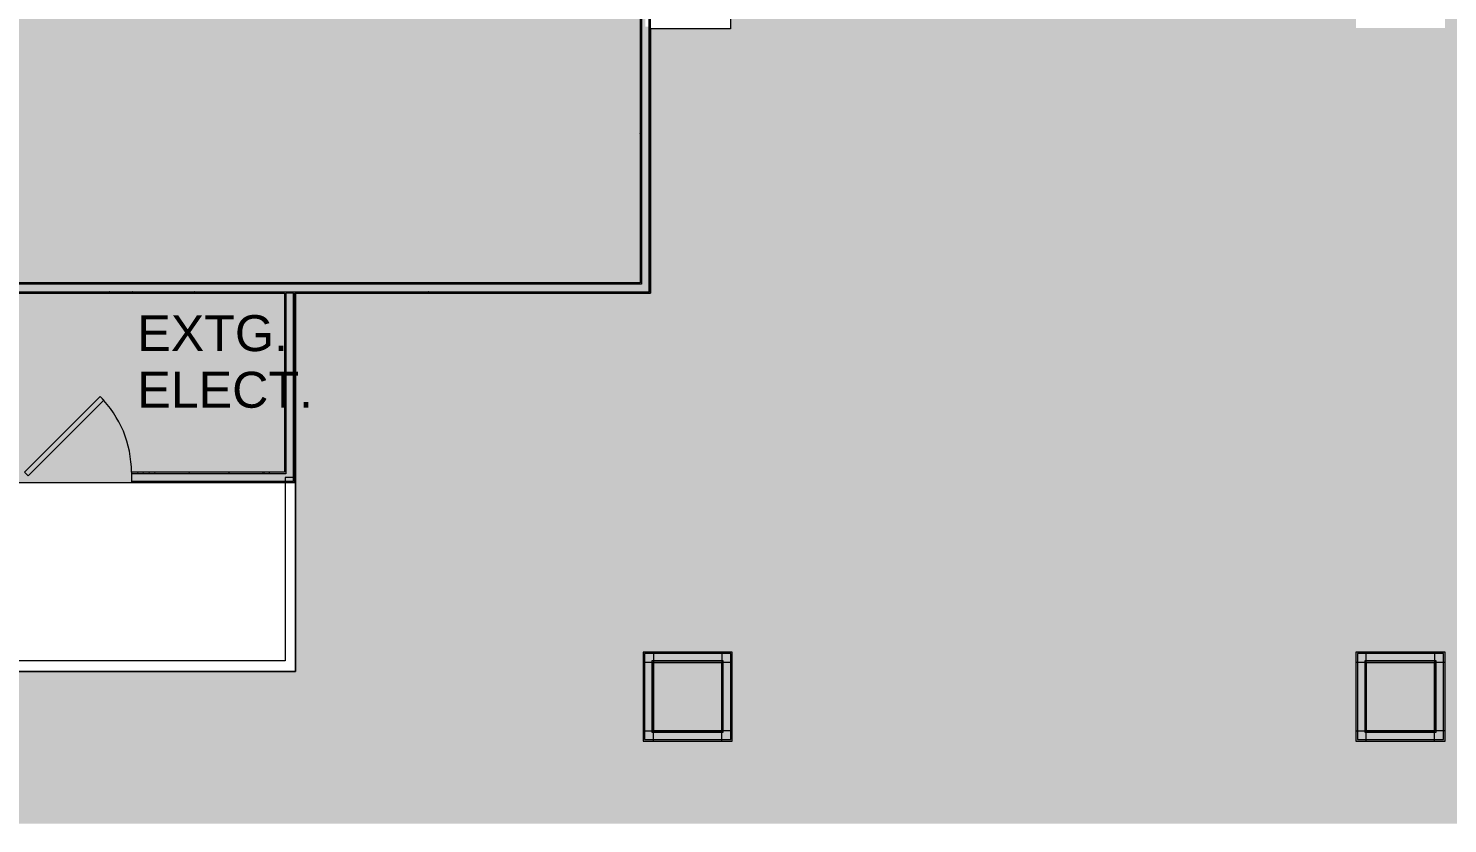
# Model space of a CAD drawing. Header units: inches. Extents: x 4757 to 6765, y 9919 to 10946.
# Drawn here: x 6038.5 to 6516.3, y 9918.5 to 10186.2 of the extents above; entities that cross this region are included whole.
import ezdxf

# ---------------------------------------------------------------- set-up
doc = ezdxf.new("R2010")
doc.units = ezdxf.units.IN
doc.header["$MEASUREMENT"] = 0
for name, color, linetype, lineweight in [('A-ANNO-TEXT', 7, 'Continuous', 9), ('A-DETL', 90, 'Continuous', 9), ('A-DETL-GENF', 92, 'Continuous', 9), ('A-DETL-THIN', 151, 'Continuous', 9), ('A-WALL', 113, 'Continuous', 13), ('A-WALL-PATT', 111, 'Continuous', 13), ('Bb-col', 7, 'Continuous', 9), ('I-WALL', 2, 'Continuous', 9), ('Propidex Polylines', 7, 'Continuous', 9), ('Rosslyn Plaza North_1777 North Kent St _W632_-09_dwg', 8, 'Continuous', 9)]:
    doc.layers.add(name, color=color, linetype=linetype, lineweight=lineweight)
doc.styles.add('Arial', font='arial.ttf', dxfattribs={"height": 12.092308})

# ---------------------------------------------------------------- blocks, each defined once
blk = doc.blocks.new('Rosslyn Plaza North_1777 North Kent St _W632_-09_dwg-V59-Level XX  POWER _ SIGNAL')
at = {"layer": 'A-ANNO-TEXT', "char_height": 12.092, "attachment_point": 1, "line_spacing_factor": 0.941778, "style": 'Arial'}
for s, insert, width in [('EXTG.', (6075.15, 10089.64), 60.5485), ('ELECT.', (6075.15, 10070.59), 70.6152)]:
    blk.add_mtext(s, dxfattribs=dict(at, insert=insert, width=width))
blk = doc.blocks.new('Rosslyn Plaza North_1777 North Kent St _W632_-09_dwg-6954577-Level XX  POWER _ SIGNAL')
at = {"lineweight": 9, "flags": 128}
blk.add_lwpolyline([(6037.18, 10036.78), (6062.63, 10062.24), (6063.87, 10061), (6038.42, 10035.54)], close=True, dxfattribs=at)
at = {"lineweight": 9}
blk.add_arc((6037.18, 10036.78), 36, 0.0004, 45.0004, dxfattribs=at)
at = {"layer": 'A-WALL-PATT', "color": 7, "lineweight": 9}
for p, q in [((6244.55, 10185.18), (6244.48, 10185.29)), ((6244.91, 10184.87), (6244.92, 10184.87)), ((6247.79, 10184.87), (6247.92, 10184.87)), ((6244.44, 10180.65), (6244.42, 10180.62)), ((6244.8, 10180.9), (6244.74, 10181.01)), ((6244.91, 10181.99), (6244.92, 10181.99)), ((6247.56, 10178.05), (6247.49, 10178.16)), ((6247.76, 10178.73), (6247.7, 10178.62)), ((6247.79, 10181.03), (6247.92, 10181.03)), ((6247.79, 10178.15), (6247.92, 10178.15)), ((6244.53, 10175.06), (6244.47, 10174.95)), ((6244.66, 10177.2), (6244.6, 10177.09)), ((6244.88, 10173.75), (6244.82, 10173.63)), ((6244.91, 10176.23), (6244.92, 10176.23)), ((6244.91, 10174.31), (6244.92, 10174.31)), ((6247.79, 10174.31), (6247.92, 10174.31)), ((6244.91, 10171.43), (6244.92, 10171.43)), ((6247.6, 10168.85), (6247.54, 10168.74)), ((6247.79, 10170.47), (6247.92, 10170.47)), ((6244.5, 10167.32), (6244.43, 10167.21)), ((6244.85, 10166.01), (6244.79, 10165.9)), ((6244.91, 10165.67), (6244.92, 10165.67)), ((6244.91, 10163.75), (6244.92, 10163.75)), ((6247.47, 10166.71), (6247.42, 10166.62)), ((6247.82, 10165.4), (6247.76, 10165.29)), ((6247.85, 10166.03), (6247.78, 10166.14)), ((6247.79, 10167.59), (6247.92, 10167.59)), ((6247.79, 10163.75), (6247.92, 10163.75)), ((6247.92, 10163.98), (6247.91, 10163.99)), ((6244.65, 10161.96), (6244.59, 10162.07)), ((6244.78, 10159.82), (6244.72, 10159.93)), ((6244.91, 10160.87), (6244.92, 10160.87)), ((6247.44, 10158.97), (6247.42, 10158.94)), ((6247.75, 10160.43), (6247.69, 10160.54)), ((6247.79, 10159.91), (6247.92, 10159.91)), ((6244.56, 10156.37), (6244.49, 10156.48)), ((6244.56, 10153.98), (6244.49, 10153.87)), ((6244.91, 10157.68), (6244.84, 10157.79)), ((6244.91, 10155.11), (6244.92, 10155.11)), ((6247.53, 10156.97), (6247.47, 10157.08)), ((6247.66, 10154.83), (6247.6, 10154.94)), ((6247.79, 10157.66), (6247.72, 10157.55)), ((6247.79, 10157.03), (6247.92, 10157.03)), ((6244.46, 10150.77), (6244.42, 10150.85)), ((6244.91, 10153.19), (6244.92, 10153.19)), ((6244.91, 10150.31), (6244.92, 10150.31)), ((6247.79, 10153.19), (6247.92, 10153.19)), ((6247.79, 10149.35), (6247.92, 10149.35)), ((6244.52, 10146.24), (6244.46, 10146.13)), ((6244.87, 10144.93), (6244.81, 10144.82)), ((6244.91, 10144.55), (6244.92, 10144.55)), ((6247.5, 10145.63), (6247.43, 10145.52)), ((6247.82, 10144.95), (6247.76, 10145.06)), ((6247.79, 10146.47), (6247.92, 10146.47)), ((6244.63, 10140.89), (6244.56, 10141)), ((6244.91, 10142.63), (6244.92, 10142.63)), ((6244.91, 10139.75), (6244.92, 10139.75)), ((6247.79, 10142.63), (6247.92, 10142.63)), ((6244.88, 10136.6), (6244.82, 10136.71)), ((6244.92, 10139.25), (6244.9, 10139.22)), ((6247.46, 10137.89), (6247.42, 10137.82)), ((6247.81, 10136.58), (6247.75, 10136.47)), ((6247.79, 10138.79), (6247.92, 10138.79)), ((6247.79, 10135.91), (6247.92, 10135.91)), ((6244.92, 10131.57), (6244.87, 10131.48)), ((6244.91, 10133.99), (6244.92, 10133.99)), ((6244.91, 10132.07), (6244.92, 10132.07)), ((6247.63, 10133.76), (6247.57, 10133.87)), ((6247.79, 10132.07), (6247.92, 10132.07)), ((6247.91, 10130.98), (6247.84, 10130.87)), ((6244.44, 10129.69), (6244.42, 10129.73)), ((6244.55, 10125.16), (6244.48, 10125.05)), ((6244.91, 10129.19), (6244.92, 10129.19)), ((6247.79, 10128.23), (6247.92, 10128.23)), ((6247.79, 10125.35), (6247.92, 10125.35)), ((6244.77, 10121.71), (6244.71, 10121.6)), ((6244.91, 10123.43), (6244.92, 10123.43)), ((6244.91, 10121.51), (6244.92, 10121.51)), ((6247.79, 10121.51), (6247.92, 10121.51)), ((6247.87, 10123.24), (6247.81, 10123.13)), ((6247.92, 10121.74), (6247.86, 10121.84)), ((6244.64, 10119.57), (6244.58, 10119.46)), ((6244.73, 10117.67), (6244.67, 10117.78)), ((6244.86, 10115.53), (6244.79, 10115.63)), ((6244.91, 10118.63), (6244.92, 10118.63)), ((6247.49, 10116.82), (6247.42, 10116.71)), ((6247.83, 10116.13), (6247.77, 10116.24)), ((6247.79, 10117.67), (6247.92, 10117.67)), ((6244.61, 10111.83), (6244.54, 10111.72)), ((6244.64, 10112.07), (6244.57, 10112.18)), ((6244.91, 10112.87), (6244.92, 10112.87)), ((6244.91, 10110.95), (6244.92, 10110.95)), ((6247.48, 10114.82), (6247.42, 10114.93)), ((6247.58, 10111.22), (6247.52, 10111.11)), ((6247.61, 10112.68), (6247.55, 10112.79)), ((6247.71, 10113.36), (6247.65, 10113.25)), ((6247.79, 10114.79), (6247.92, 10114.79)), ((6247.79, 10110.95), (6247.92, 10110.95)), ((6244.54, 10106.47), (6244.48, 10106.58)), ((6244.92, 10110.45), (6244.9, 10110.41)), ((6244.91, 10108.07), (6244.92, 10108.07)), ((6247.74, 10110.54), (6247.67, 10110.65)), ((6247.79, 10107.11), (6247.92, 10107.11)), ((6247.92, 10109.88), (6247.87, 10109.8)), ((6244.44, 10101.95), (6244.42, 10101.9)), ((6244.91, 10102.31), (6244.92, 10102.31)), ((6247.55, 10103.48), (6247.48, 10103.37)), ((6247.79, 10104.23), (6247.92, 10104.23)), ((6247.9, 10102.17), (6247.83, 10102.06)), ((6039.63, 10100.48), (6039.57, 10100.37)), ((6040.43, 10097.51), (6040.55, 10097.51)), ((6041.16, 10097.37), (6041.1, 10097.26)), ((6042.35, 10100.39), (6042.47, 10100.39)), ((6043.31, 10097.24), (6043.24, 10097.13)), ((6043.31, 10097.51), (6043.44, 10097.51)), ((6043.81, 10097.03), (6043.76, 10097.12)), ((6045.23, 10100.39), (6045.35, 10100.39)), ((6046.19, 10097.51), (6046.31, 10097.51)), ((6047.15, 10100.39), (6047.27, 10100.39)), ((6047.37, 10100.44), (6047.31, 10100.33)), ((6049.51, 10100.31), (6049.45, 10100.2)), ((6051.79, 10100.5), (6051.76, 10100.53)), ((6051.95, 10100.39), (6052.07, 10100.39)), ((6051.95, 10097.51), (6052.07, 10097.51)), ((6053.1, 10100.14), (6053.03, 10100.25)), ((6054.83, 10100.39), (6054.95, 10100.39)), ((6054.83, 10097.51), (6054.95, 10097.51)), ((6055.85, 10097.3), (6055.79, 10097.41)), ((6056.64, 10097.3), (6056.58, 10097.19)), ((6056.75, 10097.51), (6056.88, 10097.51)), ((6057.71, 10100.39), (6057.83, 10100.39)), ((6060.1, 10097.53), (6060.03, 10097.42)), ((6061.55, 10097.51), (6061.67, 10097.51)), ((6062.85, 10100.37), (6062.79, 10100.26)), ((6062.98, 10100.31), (6062.92, 10100.42)), ((6063.47, 10100.39), (6063.59, 10100.39)), ((6064.43, 10097.51), (6064.55, 10097.51)), ((6065.12, 10100.44), (6065.07, 10100.53)), ((6065.73, 10097.46), (6065.69, 10097.53)), ((6066.27, 10100.53), (6066.24, 10100.49)), ((6066.35, 10100.39), (6066.47, 10100.39)), ((6066.43, 10100.08), (6066.37, 10100.19)), ((6067.31, 10097.51), (6067.44, 10097.51)), ((6067.84, 10097.49), (6067.77, 10097.38)), ((6068.27, 10100.39), (6068.4, 10100.39)), ((6069.19, 10097.24), (6069.12, 10097.35)), ((6069.98, 10097.36), (6069.92, 10097.25)), ((6070.72, 10100.34), (6070.66, 10100.45)), ((6073.07, 10100.39), (6073.19, 10100.39)), ((6073.07, 10097.51), (6073.19, 10097.51)), ((6073.47, 10097.5), (6073.45, 10097.53)), ((6074.03, 10100.53), (6073.98, 10100.45)), ((6075.95, 10100.39), (6076.07, 10100.39)), ((6075.95, 10097.51), (6076.07, 10097.51)), ((6076.19, 10100.43), (6076.12, 10100.32)), ((6076.32, 10100.25), (6076.25, 10100.36)), ((6077.87, 10097.51), (6077.99, 10097.51)), ((6078.83, 10100.39), (6078.95, 10100.39)), ((6079.07, 10097.4), (6079, 10097.51)), ((6079.76, 10100.03), (6079.71, 10100.13)), ((6080.38, 10097.05), (6080.32, 10097.16)), ((6082, 10097.07), (6081.98, 10097.03)), ((6082.52, 10097.18), (6082.46, 10097.29)), ((6082.67, 10097.51), (6082.79, 10097.51)), ((6083.32, 10097.42), (6083.25, 10097.31)), ((6084.59, 10100.39), (6084.71, 10100.39)), ((6085.31, 10100.03), (6085.3, 10100.04)), ((6085.55, 10097.51), (6085.67, 10097.51)), ((6087.47, 10100.39), (6087.59, 10100.39)), ((6088.12, 10097.08), (6088.06, 10097.2)), ((6088.21, 10100.14), (6088.15, 10100.03)), ((6088.43, 10097.51), (6088.55, 10097.51)), ((6089.39, 10100.39), (6089.51, 10100.39)), ((6089.52, 10100.49), (6089.46, 10100.38)), ((6089.74, 10097.04), (6089.74, 10097.03)), ((6093.69, 10097.03), (6093.65, 10097.1)), ((6094.19, 10100.39), (6094.31, 10100.39)), ((6094.19, 10097.51), (6094.31, 10097.51)), ((6094.47, 10097.53), (6094.45, 10097.5)), ((6095.95, 10100.11), (6095.91, 10100.03)), ((6096.65, 10097.48), (6096.59, 10097.37)), ((6097.07, 10100.39), (6097.19, 10100.39)), ((6097.07, 10097.51), (6097.19, 10097.51)), ((6098.99, 10097.51), (6099.11, 10097.51)), ((6099.95, 10100.39), (6100.07, 10100.39)), ((6101.68, 10100.48), (6101.65, 10100.53)), ((6102.85, 10100.53), (6102.79, 10100.44)), ((6102.99, 10100.13), (6102.93, 10100.24)), ((6103.79, 10097.51), (6103.92, 10097.51)), ((6105.74, 10097.28), (6105.68, 10097.39)), ((6105.71, 10100.39), (6105.83, 10100.39)), ((6106.67, 10097.51), (6106.79, 10097.51)), ((6108.59, 10100.39), (6108.71, 10100.39)), ((6108.68, 10097.19), (6108.61, 10097.08)), ((6109.55, 10097.51), (6109.67, 10097.51)), ((6109.98, 10097.53), (6109.93, 10097.43)), ((6110.51, 10100.39), (6110.63, 10100.39)), ((6112.87, 10100.29), (6112.81, 10100.4)), ((6114.88, 10100.26), (6114.82, 10100.15)), ((6115.01, 10100.42), (6114.95, 10100.53)), ((6115.31, 10100.39), (6115.44, 10100.39)), ((6115.31, 10097.51), (6115.44, 10097.51)), ((6115.62, 10097.45), (6115.57, 10097.53)), ((6116.15, 10100.53), (6116.13, 10100.5)), ((6116.33, 10100.07), (6116.26, 10100.18)), ((6116.42, 10097.16), (6116.35, 10097.05)), ((6118.19, 10100.39), (6118.31, 10100.39)), ((6118.19, 10097.51), (6118.31, 10097.51)), ((6119.08, 10097.22), (6119.01, 10097.33)), ((6120.11, 10097.51), (6120.23, 10097.51)), ((6120.61, 10100.33), (6120.55, 10100.44)), ((6121.07, 10100.39), (6121.19, 10100.39)), ((6122.62, 10100.23), (6122.56, 10100.12)), ((6123.29, 10097.53), (6123.26, 10097.49)), ((6123.36, 10097.48), (6123.33, 10097.53)), ((6124.77, 10100.1), (6124.73, 10100.03)), ((6124.91, 10097.51), (6125.03, 10097.51)), ((6126.21, 10100.23), (6126.15, 10100.34)), ((6126.83, 10100.39), (6126.95, 10100.39)), ((6127.79, 10097.51), (6127.92, 10097.51)), ((6128.96, 10097.39), (6128.9, 10097.5)), ((6129.65, 10100.03), (6129.6, 10100.12)), ((6129.71, 10100.39), (6129.83, 10100.39)), ((6130.27, 10097.03), (6130.21, 10097.14)), ((6130.67, 10097.51), (6130.79, 10097.51)), ((6131.63, 10100.39), (6131.75, 10100.39)), ((6132.41, 10097.16), (6132.35, 10097.27)), ((6132.51, 10100.06), (6132.49, 10100.03)), ((6135.35, 10097.31), (6135.29, 10097.2)), ((6136.43, 10100.39), (6136.55, 10100.39)), ((6136.43, 10097.51), (6136.55, 10097.51)), ((6138.01, 10097.07), (6137.95, 10097.18)), ((6138.23, 10100.52), (6138.23, 10100.53)), ((6139.31, 10100.39), (6139.44, 10100.39)), ((6139.31, 10097.51), (6139.44, 10097.51)), ((6141.23, 10097.51), (6141.35, 10097.51)), ((6141.56, 10100.38), (6141.49, 10100.27)), ((6142.19, 10100.39), (6142.31, 10100.39)), ((6143.09, 10097.28), (6143.03, 10097.17)), ((6143.57, 10097.03), (6143.54, 10097.08)), ((6145.23, 10097.15), (6145.17, 10097.04)), ((6146.03, 10097.51), (6146.15, 10097.51)), ((6147.95, 10100.39), (6148.07, 10100.39)), ((6148.91, 10097.51), (6149.03, 10097.51)), ((6149.3, 10100.34), (6149.23, 10100.23)), ((6150.83, 10100.39), (6150.95, 10100.39)), ((6151.44, 10100.22), (6151.38, 10100.11)), ((6151.57, 10100.46), (6151.53, 10100.53)), ((6151.79, 10097.51), (6151.92, 10097.51)), ((6152.75, 10100.39), (6152.87, 10100.39)), ((6152.88, 10100.11), (6152.82, 10100.22)), ((6152.97, 10097.11), (6152.93, 10097.03)), ((6155.63, 10097.27), (6155.57, 10097.38)), ((6157.55, 10100.39), (6157.67, 10100.39)), ((6157.55, 10097.51), (6157.67, 10097.51)), ((6159.18, 10100.18), (6159.12, 10100.07)), ((6160.43, 10100.39), (6160.55, 10100.39)), ((6160.43, 10097.51), (6160.55, 10097.51)), ((6161.32, 10100.05), (6161.31, 10100.03)), ((6162.02, 10097.43), (6161.96, 10097.32)), ((6162.35, 10097.51), (6162.47, 10097.51)), ((6162.76, 10100.28), (6162.7, 10100.38)), ((6163.31, 10100.39), (6163.44, 10100.39)), ((6164.91, 10100.4), (6164.84, 10100.51)), ((6165.52, 10097.43), (6165.46, 10097.53)), ((6166.22, 10100.05), (6166.15, 10100.16)), ((6167.15, 10097.51), (6167.27, 10097.51)), ((6168.23, 10100.5), (6168.17, 10100.39)), ((6168.45, 10097.04), (6168.45, 10097.03)), ((6168.97, 10097.21), (6168.91, 10097.32)), ((6169.07, 10100.39), (6169.19, 10100.39)), ((6169.76, 10097.4), (6169.7, 10097.29)), ((6170.03, 10097.51), (6170.15, 10097.51)), ((6170.5, 10100.31), (6170.44, 10100.42)), ((6171.91, 10097.27), (6171.84, 10097.16)), ((6171.95, 10100.39), (6172.07, 10100.39)), ((6172.91, 10097.51), (6173.03, 10097.51)), ((6173.26, 10097.46), (6173.21, 10097.53)), ((6173.87, 10100.39), (6173.99, 10100.39)), ((6174.66, 10100.11), (6174.61, 10100.03)), ((6175.97, 10100.46), (6175.91, 10100.35)), ((6176.1, 10100.22), (6176.04, 10100.33)), ((6178.11, 10100.33), (6178.05, 10100.23)), ((6178.67, 10100.39), (6178.79, 10100.39)), ((6178.67, 10097.51), (6178.79, 10097.51)), ((6178.85, 10097.37), (6178.79, 10097.48)), ((6179.53, 10100.03), (6179.49, 10100.1)), ((6179.65, 10097.23), (6179.58, 10097.12)), ((6180.15, 10097.03), (6180.1, 10097.13)), ((6181.55, 10100.39), (6181.67, 10100.39)), ((6181.55, 10097.51), (6181.67, 10097.51)), ((6181.79, 10097.1), (6181.75, 10097.03)), ((6182.31, 10097.15), (6182.24, 10097.26)), ((6183.47, 10097.51), (6183.59, 10097.51)), ((6184.43, 10100.39), (6184.55, 10100.39)), ((6185.85, 10100.3), (6185.79, 10100.19)), ((6187.9, 10097.05), (6187.84, 10097.16)), ((6188, 10100.17), (6187.93, 10100.06)), ((6188.13, 10100.51), (6188.11, 10100.53)), ((6188.27, 10097.51), (6188.4, 10097.51)), ((6188.69, 10097.53), (6188.63, 10097.44)), ((6190.19, 10100.39), (6190.31, 10100.39)), ((6191.15, 10097.51), (6191.27, 10097.51)), ((6193.07, 10100.39), (6193.19, 10100.39)), ((6193.46, 10097.03), (6193.44, 10097.07)), ((6194.03, 10097.51), (6194.15, 10097.51)), ((6194.86, 10100.53), (6194.84, 10100.51)), ((6194.99, 10100.39), (6195.11, 10100.39)), ((6195.13, 10097.16), (6195.06, 10097.05)), ((6196.44, 10097.51), (6196.37, 10097.41)), ((6198.58, 10097.39), (6198.52, 10097.28)), ((6199.79, 10100.39), (6199.92, 10100.39)), ((6199.79, 10097.51), (6199.92, 10097.51)), ((6201.33, 10100.23), (6201.27, 10100.12)), ((6201.46, 10100.45), (6201.41, 10100.53)), ((6202.61, 10100.53), (6202.58, 10100.47)), ((6202.67, 10100.39), (6202.79, 10100.39)), ((6202.67, 10097.51), (6202.79, 10097.51)), ((6202.77, 10100.1), (6202.71, 10100.21)), ((6204.59, 10097.51), (6204.71, 10097.51)), ((6204.79, 10100.46), (6204.72, 10100.34)), ((6205.53, 10097.25), (6205.46, 10097.36)), ((6205.55, 10100.39), (6205.67, 10100.39)), ((6206.32, 10097.35), (6206.26, 10097.24)), ((6208.46, 10097.22), (6208.4, 10097.11)), ((6209.39, 10097.51), (6209.51, 10097.51)), ((6211.31, 10100.39), (6211.44, 10100.39)), ((6212.27, 10097.51), (6212.4, 10097.51)), ((6212.53, 10100.42), (6212.46, 10100.31)), ((6212.66, 10100.26), (6212.59, 10100.37)), ((6214.19, 10100.39), (6214.31, 10100.39)), ((6214.67, 10100.29), (6214.6, 10100.18)), ((6214.8, 10100.39), (6214.74, 10100.5)), ((6215.15, 10097.51), (6215.27, 10097.51)), ((6215.41, 10097.41), (6215.34, 10097.52)), ((6216.11, 10100.04), (6216.05, 10100.15)), ((6216.11, 10100.39), (6216.23, 10100.39)), ((6218.86, 10097.19), (6218.8, 10097.3)), ((6220.4, 10100.29), (6220.33, 10100.4)), ((6220.91, 10100.39), (6221.03, 10100.39)), ((6220.91, 10097.51), (6221.03, 10097.51)), ((6221.8, 10097.28), (6221.74, 10097.17)), ((6223.05, 10097.53), (6223.05, 10097.52)), ((6223.15, 10097.45), (6223.1, 10097.53)), ((6223.79, 10100.39), (6223.92, 10100.39)), ((6223.79, 10097.51), (6223.92, 10097.51)), ((6225.25, 10097.51), (6225.19, 10097.4)), ((6225.71, 10097.51), (6225.83, 10097.51)), ((6225.99, 10100.2), (6225.93, 10100.31)), ((6226.67, 10100.39), (6226.79, 10100.39)), ((6228, 10100.35), (6227.94, 10100.24)), ((6228.74, 10097.35), (6228.68, 10097.46)), ((6229.41, 10100.03), (6229.38, 10100.09)), ((6230.04, 10097.03), (6229.99, 10097.11)), ((6230.51, 10097.51), (6230.63, 10097.51)), ((6231.44, 10100.53), (6231.4, 10100.46)), ((6232.2, 10097.13), (6232.14, 10097.24)), ((6232.43, 10100.39), (6232.55, 10100.39)), ((6232.99, 10097.47), (6232.93, 10097.36)), ((6233.39, 10097.51), (6233.51, 10097.51)), ((6235.14, 10097.34), (6235.07, 10097.23)), ((6235.31, 10100.39), (6235.44, 10100.39)), ((6236.27, 10097.51), (6236.4, 10097.51)), ((6237.23, 10100.39), (6237.35, 10100.39)), ((6237.8, 10097.04), (6237.73, 10097.15)), ((6238.02, 10100.49), (6237.99, 10100.53)), ((6239.2, 10100.53), (6239.14, 10100.43)), ((6241.34, 10100.41), (6241.28, 10100.3)), ((6242.03, 10100.39), (6242.15, 10100.39)), ((6242.03, 10097.51), (6242.15, 10097.51)), ((6243.34, 10097.03), (6243.33, 10097.05)), ((6244.91, 10100.39), (6244.92, 10100.39)), ((6244.91, 10097.51), (6245.03, 10097.51)), ((6246.83, 10097.51), (6246.95, 10097.51)), ((6247.16, 10097.05), (6247.15, 10097.03)), ((6247.79, 10100.39), (6247.92, 10100.39)), ((6247.9, 10100.65), (6247.84, 10100.76)), ((6124.91, 10094.63), (6125.03, 10094.63)), ((6125.18, 10093.13), (6125.15, 10093.08)), ((6127.71, 10091.75), (6127.68, 10091.7)), ((6127.78, 10095.59), (6127.71, 10095.7)), ((6127.79, 10094.63), (6127.92, 10094.63)), ((6124.91, 10090.79), (6125.03, 10090.79)), ((6124.91, 10086.95), (6125.03, 10086.95)), ((6127.79, 10088.87), (6127.92, 10088.87)), ((6127.79, 10086.95), (6127.92, 10086.95)), ((6128.06, 10090.44), (6127.99, 10090.33)), ((6124.91, 10084.07), (6125.03, 10084.07)), ((6125.18, 10085.45), (6125.11, 10085.34)), ((6127.79, 10084.07), (6127.92, 10084.07)), ((6128.07, 10083.57), (6128.01, 10083.68)), ((6128.15, 10084.84), (6128.09, 10084.73)), ((6124.79, 10079.02), (6124.73, 10078.91)), ((6124.87, 10079.51), (6124.81, 10079.62)), ((6124.91, 10080.23), (6125.03, 10080.23)), ((6125, 10077.36), (6124.94, 10077.47)), ((6125.18, 10080.89), (6125.16, 10080.93)), ((6127.79, 10078.31), (6127.92, 10078.31)), ((6127.97, 10077.97), (6127.91, 10078.08)), ((6128.18, 10081.46), (6128.13, 10081.54)), ((6124.78, 10073.91), (6124.71, 10074.02)), ((6124.89, 10073.42), (6124.82, 10073.31)), ((6124.91, 10076.39), (6125.03, 10076.39)), ((6124.91, 10073.51), (6125.03, 10073.51)), ((6125.01, 10075.57), (6124.95, 10075.46)), ((6125.13, 10075.22), (6125.07, 10075.33)), ((6127.75, 10074.52), (6127.69, 10074.63)), ((6127.79, 10076.39), (6127.92, 10076.39)), ((6127.79, 10073.51), (6127.92, 10073.51)), ((6128.12, 10077.1), (6128.05, 10076.99)), ((6124.68, 10068.31), (6124.68, 10068.32)), ((6124.91, 10069.67), (6125.03, 10069.67)), ((6125.18, 10072.01), (6125.17, 10072)), ((6127.73, 10070.67), (6127.68, 10070.58)), ((6127.88, 10072.38), (6127.82, 10072.49)), ((6124.85, 10065.68), (6124.79, 10065.57)), ((6124.91, 10065.83), (6125.03, 10065.83)), ((6125.18, 10064.33), (6125.14, 10064.26)), ((6127.83, 10065.08), (6127.76, 10064.96)), ((6127.79, 10067.75), (6127.92, 10067.75)), ((6127.79, 10065.83), (6127.92, 10065.83)), ((6127.95, 10067.22), (6127.89, 10067.11)), ((6128.18, 10063.76), (6128.11, 10063.65)), ((6124.85, 10058.43), (6124.78, 10058.54)), ((6124.91, 10062.95), (6125.03, 10062.95)), ((6124.91, 10059.11), (6125.03, 10059.11)), ((6127.79, 10062.95), (6127.92, 10062.95)), ((6128.04, 10062.49), (6127.98, 10062.6)), ((6124.69, 10055.8), (6124.68, 10055.79)), ((6124.91, 10055.27), (6125.03, 10055.27)), ((6125.1, 10054.14), (6125.04, 10054.25)), ((6127.79, 10057.33), (6127.73, 10057.23)), ((6127.79, 10057.19), (6127.92, 10057.19)), ((6127.79, 10055.27), (6127.92, 10055.27)), ((6128.14, 10056.02), (6128.08, 10055.91)), ((6124.91, 10052.35), (6124.85, 10052.24)), ((6124.91, 10052.39), (6125.03, 10052.39)), ((6127.79, 10052.39), (6127.92, 10052.39)), ((6127.86, 10051.3), (6127.79, 10051.41)), ((6124.88, 10044.61), (6124.81, 10044.5)), ((6124.91, 10048.55), (6125.03, 10048.55)), ((6124.91, 10044.71), (6125.03, 10044.71)), ((6127.79, 10046.63), (6127.92, 10046.63)), ((6127.79, 10044.71), (6127.92, 10044.71)), ((6127.85, 10044), (6127.79, 10043.89)), ((6124.91, 10041.83), (6125.03, 10041.83)), ((6125.18, 10043.21), (6125.16, 10043.19)), ((6127.79, 10041.83), (6127.92, 10041.83)), ((6128.15, 10039.27), (6128.08, 10039.38)), ((6075.41, 10036.54), (6075.35, 10036.65)), ((6077.09, 10036.72), (6077.03, 10036.61)), ((6079.23, 10036.59), (6079.17, 10036.48)), ((6081.01, 10036.44), (6080.94, 10036.55)), ((6084.43, 10036.28), (6084.4, 10036.33)), ((6091.26, 10036.3), (6091.25, 10036.28)), ((6092.57, 10036.65), (6092.51, 10036.54)), ((6093.03, 10036.74), (6093, 10036.78)), ((6095.97, 10036.78), (6095.96, 10036.77)), ((6103.73, 10036.78), (6103.7, 10036.73)), ((6105.91, 10036.71), (6105.84, 10036.6)), ((6106.37, 10036.68), (6106.31, 10036.78)), ((6107.68, 10036.33), (6107.62, 10036.43)), ((6117.56, 10036.49), (6117.5, 10036.6)), ((6117.93, 10036.42), (6117.87, 10036.31)), ((6119.25, 10036.77), (6119.18, 10036.66)), ((6119.7, 10036.62), (6119.64, 10036.73)), ((6121.01, 10036.28), (6120.95, 10036.38)), ((6124.91, 10037.99), (6125.03, 10037.99)), ((6127.82, 10036.26), (6127.75, 10036.15)), ((6127.79, 10036.07), (6127.92, 10036.07)), ((6128.17, 10034.95), (6128.1, 10034.84)), ((6073.88, 10033.44), (6073.81, 10033.55)), ((6078.16, 10033.69), (6078.11, 10033.78)), ((6083.76, 10033.6), (6083.69, 10033.71)), ((6085.05, 10033.28), (6085.01, 10033.36)), ((6086.37, 10033.59), (6086.3, 10033.48)), ((6087.21, 10033.38), (6087.15, 10033.49)), ((6089.81, 10033.78), (6089.76, 10033.7)), ((6092.81, 10033.28), (6092.75, 10033.39)), ((6097.56, 10033.77), (6097.5, 10033.66)), ((6098.35, 10033.28), (6098.34, 10033.3)), ((6099.7, 10033.65), (6099.64, 10033.54)), ((6110.43, 10033.48), (6110.37, 10033.59)), ((6111.73, 10033.35), (6111.69, 10033.28)), ((6113.04, 10033.71), (6112.98, 10033.59)), ((6119.47, 10033.32), (6119.45, 10033.28)), ((6120.31, 10033.64), (6120.25, 10033.75)), ((6122.46, 10033.77), (6122.45, 10033.78)), ((6123.77, 10033.42), (6123.7, 10033.53)), ((6126.38, 10033.76), (6126.31, 10033.66)), ((6127.79, 10034.15), (6127.92, 10034.15)), ((6128.05, 10033.68), (6127.99, 10033.79))]:
    blk.add_line(p, q, dxfattribs=at)
at = {"layer": 'Bb-col', "flags": 128}
for points in [[(6245.92, 9946.79), (6274.92, 9946.79), (6274.92, 9975.79), (6245.92, 9975.79)], [(6248.42, 9949.29), (6272.42, 9949.29), (6272.42, 9973.29), (6248.42, 9973.29)], [(6485.92, 9946.79), (6514.92, 9946.79), (6514.92, 9975.79), (6485.92, 9975.79)], [(6488.42, 9949.29), (6512.42, 9949.29), (6512.42, 9973.29), (6488.42, 9973.29)]]:
    blk.add_lwpolyline(points, close=True, dxfattribs=at)
at = {"layer": 'I-WALL', "color": 7, "flags": 128}
for points in [[(6032.42, 10058.29), (6032.42, 10097.03), (6124.68, 10097.03), (6124.68, 10036.78), (6073.18, 10036.78), (6073.18, 10033.28), (6128.18, 10033.28), (6128.18, 10097.03), (6247.92, 10097.03), (6247.92, 10369.29), (6057.43, 10369.29), (6057.43, 10365.79), (6244.42, 10365.79), (6244.42, 10100.53), (6032.42, 10100.53), (6032.42, 10272.79), (6010.54, 10272.79)], [(6057.43, 10366.29), (6244.92, 10366.29), (6244.92, 10100.03), (6032.42, 10100.03), (6032.42, 10097.53), (6247.42, 10097.53), (6247.42, 10368.79), (6057.43, 10368.79)], [(6073.18, 10033.78), (6127.68, 10033.78), (6127.68, 10097.03), (6125.18, 10097.03), (6125.18, 10036.28), (6073.18, 10036.28)]]:
    blk.add_lwpolyline(points, dxfattribs=at)
at = {"layer": 'Propidex Polylines', "flags": 128}
blk.add_lwpolyline([(6010.53, 10269.29), (6010.53, 10369.28), (6010.53, 10269.29), (5831.79, 10269.29), (5831.79, 10116.91), (5918.57, 10116.91), (5918.57, 10033.28), (6128.43, 10033.28), (6128.43, 10097.03), (6247.91, 10097.03), (6247.91, 10369.25), (6010.53, 10369.25), (5726.04, 10369.25), (5726.04, 10033.28), (5832.79, 10033.28), (5832.79, 10047.53), (5863.4, 10047.53), (5863.4, 10029.28), (5878.55, 10029.28), (5878.55, 10033.28), (5918.57, 10033.28), (5918.57, 10116.91), (5831.79, 10116.91), (5831.79, 10269.29)], close=True, dxfattribs=at)
at = {"layer": 'A-ANNO-TEXT', "char_height": 12.092, "attachment_point": 1, "line_spacing_factor": 0.941778, "style": 'Arial'}
for s, insert, width in [('EXTG.', (6075.15, 10089.64), 60.5485), ('ELECT.', (6075.15, 10070.59), 70.6152)]:
    blk.add_mtext(s, dxfattribs=dict(at, insert=insert, width=width))

msp = doc.modelspace()

# ---------------------------------------------------------------- hatches: boundary and pattern name
at = {"layer": 'A-DETL-GENF'}
h = msp.add_hatch(color=9, dxfattribs=at)
h.paths.add_polyline_path([(6042.98, 9918.54), (6726.34, 9918.54), (6736.57, 9928.76), (6707, 9958.33), (6718.49, 9986.77), (6758.92, 9986.77), (6758.92, 10183.16), (6717.8, 10183.16), (6717.8, 10199.54), (6515.42, 10199.54), (6515.42, 10186.29), (6485.42, 10186.29), (6485.42, 10199.54), (6274.92, 10199.54), (6274.91, 10186.03), (6247.91, 10186.03), (6247.91, 10097.03), (6128.43, 10097.03), (6128.43, 9969.78), (5729.54, 9969.78), (5729.54, 9940.78), (5591.29, 9940.78), (5591.29, 9969.78), (5246.43, 9969.78), (5246.43, 10221.28), (5194.41, 10221.28), (5194.41, 10426.79), (5045.92, 10426.79), (5045.92, 10455.79), (5058.67, 10455.79), (5058.67, 10666.79), (5045.92, 10666.79), (5045.92, 10695.79), (5058.67, 10695.79), (5058.67, 10696.27), (4933.13, 10821.81), (4757.33, 10646.01), (4757.33, 10304.77), (5178.35, 10304.77), (5178.35, 9918.54), (5785.84, 9918.54)], flags=0)
h.paths.add_polyline_path([(6739.04, 9931.24), (6753.63, 9945.82), (6760.42, 9960.39), (6760.42, 9986.77), (6759.67, 9986.77), (6759.67, 9983.27), (6720.85, 9983.27), (6711.11, 9959.17), (6723.3, 9946.98)], flags=0)
h.paths.add_polyline_path([(6488.92, 9946.29), (6485.42, 9946.29), (6485.42, 9976.29), (6515.42, 9976.29), (6515.42, 9946.29), (6511.92, 9946.29)], flags=0)
h.paths.add_polyline_path([(6245.42, 9946.29), (6245.42, 9976.29), (6275.42, 9976.29), (6275.42, 9946.29), (6248.92, 9946.29)], flags=0)
h.paths.add_polyline_path([(6721.3, 10186.66), (6758.92, 10186.66), (6758.92, 10199.54), (6721.3, 10199.54), (6721.3, 10198.49)], flags=0)
h = msp.add_hatch(color=9, dxfattribs=at)
h.paths.add_polyline_path([(5271.56, 10032.53), (5594.79, 10032.53), (5594.79, 10369.29), (5194.41, 10369.29), (5194.41, 10221.28), (5246.43, 10221.28), (5246.43, 10032.53)], flags=0)
h.paths.add_polyline_path([(5726.04, 10033.28), (6128.43, 10033.28), (6128.43, 10097.03), (6247.91, 10097.03), (6247.91, 10186.79), (6246.16, 10186.79), (6246.16, 10215.79), (6247.91, 10215.79), (6247.91, 10369.29), (5726.04, 10369.29), (5726.04, 10218.14)], flags=0)
at = {"layer": 'A-WALL'}
for points in [[(6271.92, 9949.79), (6271.92, 9972.79), (6248.92, 9972.79), (6248.92, 9949.79)], [(6511.92, 9949.79), (6511.92, 9972.79), (6488.92, 9972.79), (6488.92, 9949.79)]]:
    msp.add_hatch(color=250, dxfattribs=at).paths.add_polyline_path(points, flags=0)
at = {"layer": 'A-WALL-PATT', "lineweight": 9}
for points in [[(6248.92, 9946.29), (6248.92, 9976.29), (6245.42, 9976.29), (6245.42, 9946.29)], [(6271.92, 9972.79), (6271.92, 9976.29), (6248.92, 9976.29), (6248.92, 9972.79)], [(6275.42, 9949.79), (6275.42, 9976.29), (6271.92, 9976.29), (6271.92, 9949.79)], [(6485.42, 9946.29), (6488.92, 9946.29), (6488.92, 9976.29), (6485.42, 9976.29), (6485.42, 9949.79)], [(6511.92, 9972.79), (6511.92, 9976.29), (6488.92, 9976.29), (6488.92, 9972.79)], [(6511.92, 9949.79), (6515.42, 9949.79), (6515.42, 9976.29), (6511.92, 9976.29), (6511.92, 9972.79)], [(6248.92, 9946.29), (6275.42, 9946.29), (6275.42, 9949.79), (6248.92, 9949.79)], [(6488.92, 9946.29), (6515.42, 9946.29), (6515.42, 9949.79), (6488.92, 9949.79)]]:
    msp.add_hatch(color=7, dxfattribs=at).paths.add_polyline_path(points, flags=0)

# ---------------------------------------------------------------- linework, layer by layer
at = {"layer": 'A-DETL'}
msp.add_line((6128.43, 9969.78), (5729.54, 9969.78), dxfattribs=at)
at = {"layer": 'A-DETL-THIN'}
for p, q in [((6247.91, 10097.03), (6247.91, 10369.29)), ((6274.91, 10199.54), (6274.91, 10186.03)), ((6274.91, 10186.03), (6247.91, 10186.03)), ((6247.91, 10186.03), (6247.91, 10097.03)), ((6128.43, 10033.28), (6128.43, 10097.03)), ((6128.43, 10097.03), (6247.91, 10097.03)), ((6247.91, 10097.03), (6128.43, 10097.03)), ((6128.43, 10097.03), (6128.43, 9969.78)), ((5726.04, 10033.28), (6128.43, 10033.28))]:
    msp.add_line(p, q, dxfattribs=at)
at = {"layer": 'A-WALL'}
for p, q in [((6245.42, 9972.79), (6245.42, 9949.79)), ((6275.42, 9949.79), (6275.42, 9972.79)), ((6485.42, 9972.79), (6485.42, 9949.79)), ((6515.42, 9949.79), (6515.42, 9972.79)), ((6488.92, 9946.29), (6511.92, 9946.29))]:
    msp.add_line(p, q, dxfattribs=at)
at = {"layer": 'A-WALL', "color": 55}
for p, q in [((6271.92, 9976.29), (6248.92, 9976.29)), ((6248.92, 9976.29), (6248.92, 9972.79)), ((6271.92, 9976.29), (6271.92, 9972.79)), ((6488.92, 9972.79), (6488.92, 9976.29)), ((6511.92, 9976.29), (6488.92, 9976.29)), ((6511.92, 9976.29), (6511.92, 9972.79)), ((6248.92, 9946.29), (6248.92, 9949.79)), ((6275.42, 9949.79), (6271.92, 9949.79)), ((6488.92, 9946.29), (6488.92, 9949.79)), ((6515.42, 9949.79), (6511.92, 9949.79)), ((6248.92, 9946.29), (6271.92, 9946.29))]:
    msp.add_line(p, q, dxfattribs=at)
at = {"layer": 'A-WALL', "lineweight": 9}
for p, q in [((6248.92, 9972.79), (6248.92, 9949.79)), ((6271.92, 9972.79), (6248.92, 9972.79)), ((6271.92, 9949.79), (6271.92, 9972.79)), ((6488.92, 9972.79), (6488.92, 9949.79)), ((6511.92, 9972.79), (6488.92, 9972.79)), ((6511.92, 9949.79), (6511.92, 9972.79)), ((6248.92, 9949.79), (6271.92, 9949.79)), ((6488.92, 9949.79), (6511.92, 9949.79))]:
    msp.add_line(p, q, dxfattribs=at)
at = {"layer": 'I-WALL', "lineweight": 13}
for p, q in [((6128.43, 10035.03), (6124.93, 10035.03)), ((6124.93, 10035.03), (6124.93, 9973.28)), ((6128.43, 9969.78), (6128.43, 10035.03)), ((6124.93, 9973.28), (5726.04, 9973.28)), ((6248.92, 9972.79), (6245.42, 9972.79)), ((6275.42, 9972.79), (6271.92, 9972.79)), ((6488.92, 9972.79), (6485.42, 9972.79)), ((6515.42, 9972.79), (6511.92, 9972.79)), ((5726.04, 9969.78), (6128.43, 9969.78)), ((6245.42, 9949.79), (6248.92, 9949.79)), ((6271.92, 9946.29), (6271.92, 9949.79)), ((6485.42, 9949.79), (6488.92, 9949.79)), ((6511.92, 9946.29), (6511.92, 9949.79))]:
    msp.add_line(p, q, dxfattribs=at)
at = {"layer": 'I-WALL', "color": 8, "lineweight": 20}
for p, q in [((6245.42, 9976.29), (6245.42, 9972.79)), ((6248.92, 9976.29), (6245.42, 9976.29)), ((6275.42, 9976.29), (6271.92, 9976.29)), ((6275.42, 9972.79), (6275.42, 9976.29)), ((6485.42, 9976.29), (6485.42, 9972.79)), ((6488.92, 9976.29), (6485.42, 9976.29)), ((6515.42, 9976.29), (6511.92, 9976.29)), ((6515.42, 9972.79), (6515.42, 9976.29)), ((6245.42, 9949.79), (6245.42, 9946.29)), ((6275.42, 9946.29), (6275.42, 9949.79)), ((6485.42, 9949.79), (6485.42, 9946.29)), ((6515.42, 9946.29), (6515.42, 9949.79)), ((6245.42, 9946.29), (6248.92, 9946.29)), ((6271.92, 9946.29), (6275.42, 9946.29)), ((6485.42, 9946.29), (6488.92, 9946.29)), ((6511.92, 9946.29), (6515.42, 9946.29))]:
    msp.add_line(p, q, dxfattribs=at)
at = {"layer": 'I-WALL'}
for p, q in [((6248.92, 9972.79), (6271.92, 9972.79)), ((6248.92, 9949.79), (6248.92, 9972.79)), ((6271.92, 9972.79), (6271.92, 9949.79)), ((6488.92, 9972.79), (6511.92, 9972.79)), ((6488.92, 9949.79), (6488.92, 9972.79)), ((6511.92, 9972.79), (6511.92, 9949.79)), ((6271.92, 9949.79), (6248.92, 9949.79)), ((6511.92, 9949.79), (6488.92, 9949.79))]:
    msp.add_line(p, q, dxfattribs=at)

# ---------------------------------------------------------------- block references
at = {"layer": 'Rosslyn Plaza North_1777 North Kent St _W632_-09_dwg', "color": 7}
for name in ['Rosslyn Plaza North_1777 North Kent St _W632_-09_dwg-6954577-Level XX  POWER _ SIGNAL', 'Rosslyn Plaza North_1777 North Kent St _W632_-09_dwg-V59-Level XX  POWER _ SIGNAL', 'Rosslyn Plaza North_1777 North Kent St _W632_-09_dwg-V59-Level XX  POWER _ SIGNAL', 'Rosslyn Plaza North_1777 North Kent St _W632_-09_dwg-V59-Level XX  POWER _ SIGNAL']:
    msp.add_blockref(name, (0, 0), dxfattribs=at)

doc.saveas('drawing.dxf')
